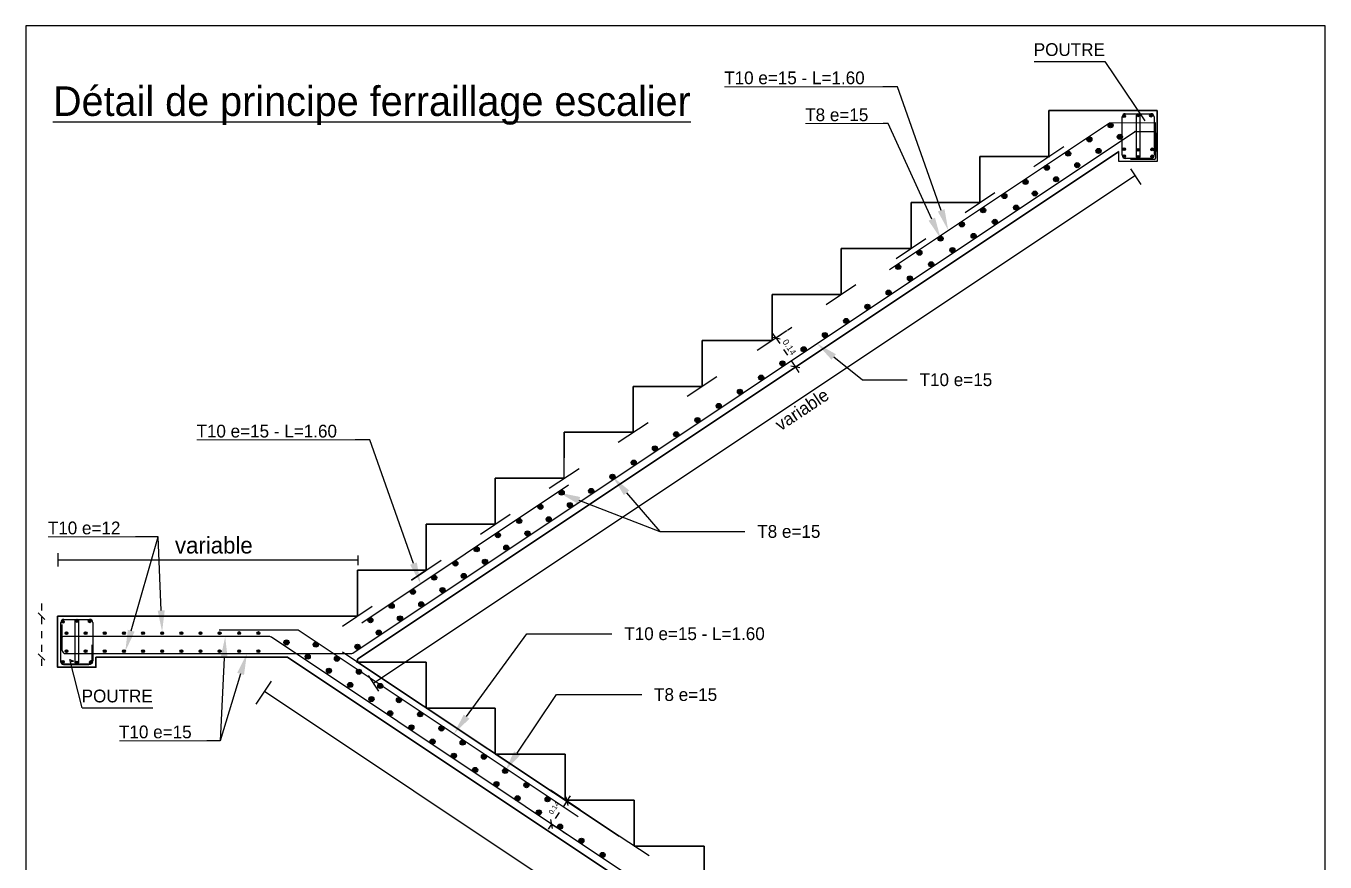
# Model space of a CAD drawing. Header units: metres. Extents: x 3058.8 to 3152.5, y 1532.5 to 1596.5.
# Drawn here: x 3133.71 to 3152.48, y 1548.73 to 1560.81 of the extents above; entities that cross this region are included whole.
import ezdxf

# ---------------------------------------------------------------- set-up
doc = ezdxf.new("R2010")
doc.units = ezdxf.units.M
doc.linetypes.add('AXES', pattern=[2, 1.25, -0.25, 0.25, -0.25])
doc.linetypes.add('CONTINU', pattern=[0])
for name, color, linetype in [('AXES', 132, 'Continuous'), ('BA-POUTRE', 4, 'Continuous'), ('fairaillage', 7, 'Continuous'), ('plan BA', 7, 'AXES'), ('plan BA111', 7, 'Continuous')]:
    doc.layers.add(name, color=color, linetype=linetype)
doc.layers.add('Semelles', color=3, linetype='Continuous', lineweight=30)
doc.styles.add('Arial', font='arial.ttf')

# ---------------------------------------------------------------- blocks, each defined once
blk = doc.blocks.new('_Oblique')
at = {"color": 0, "linetype": 'ByBlock', "lineweight": -2}
blk.add_line((-0.5, -0.5), (0.5, 0.5), dxfattribs=at)
blk = doc.blocks.new('escl')
at = {"layer": 'AXES', "linetype": 'Continuous'}
for points in [[(339019.9, 45404), (339001.1, 45253.1), (338969.9, 45401.9)], [(338807.4, 45252.9), (338741.9, 45115.7), (338759.3, 45266.7)]]:
    blk.add_hatch(color=2, dxfattribs=at).paths.add_polyline_path(points)
at = {"layer": 'fairaillage'}
h = blk.add_hatch(color=1, dxfattribs=at)
edge = h.paths.add_edge_path()
edge.add_arc((345881.8, 48892.8), 10.1, 0, 360)
h = blk.add_hatch(color=2, dxfattribs=at)
edge = h.paths.add_edge_path()
edge.add_arc((345687.5, 48822.7), 18, 180, 540, ccw=False)
h = blk.add_hatch(color=2, dxfattribs=at)
edge = h.paths.add_edge_path()
edge.add_arc((345687.5, 48822.7), 18, 180, 540, ccw=False)
h = blk.add_hatch(color=1, dxfattribs=at)
edge = h.paths.add_edge_path()
edge.add_arc((345782.7, 48887.2), 10.1, 0, 360)
h = blk.add_hatch(color=1, dxfattribs=at)
edge = h.paths.add_edge_path()
edge.add_arc((345972.4, 48890.5), 10.1, 0, 360)
h = blk.add_hatch(color=2, dxfattribs=at)
edge = h.paths.add_edge_path()
edge.add_arc((345537.7, 48722.9), 18, 180, 540, ccw=False)
h = blk.add_hatch(color=2, dxfattribs=at)
edge = h.paths.add_edge_path()
edge.add_arc((345537.7, 48722.9), 18, 180, 540, ccw=False)
h = blk.add_hatch(color=2, dxfattribs=at)
edge = h.paths.add_edge_path()
edge.add_arc((345752.3, 48741.1), 18, 180, 540, ccw=False)
h = blk.add_hatch(color=2, dxfattribs=at)
edge = h.paths.add_edge_path()
edge.add_arc((345388, 48623), 18, 180, 540, ccw=False)
h = blk.add_hatch(color=2, dxfattribs=at)
edge = h.paths.add_edge_path()
edge.add_arc((345388, 48623), 18, 180, 540, ccw=False)
h = blk.add_hatch(color=2, dxfattribs=at)
edge = h.paths.add_edge_path()
edge.add_arc((345602.5, 48641.3), 18, 180, 540, ccw=False)
h = blk.add_hatch(color=1, dxfattribs=at)
edge = h.paths.add_edge_path()
edge.add_arc((345782.7, 48654.1), 10.1, 0, 360)
h = blk.add_hatch(color=1, dxfattribs=at)
edge = h.paths.add_edge_path()
edge.add_arc((345881.8, 48649.6), 10.1, 0, 360)
h = blk.add_hatch(color=1, dxfattribs=at)
edge = h.paths.add_edge_path()
edge.add_arc((345981.1, 48652.3), 10.1, 0, 360)
h = blk.add_hatch(color=2, dxfattribs=at)
edge = h.paths.add_edge_path()
edge.add_arc((345238.2, 48523.2), 18, 180, 540, ccw=False)
h = blk.add_hatch(color=2, dxfattribs=at)
edge = h.paths.add_edge_path()
edge.add_arc((345452.7, 48541.4), 18, 180, 540, ccw=False)
h = blk.add_hatch(color=1, dxfattribs=at)
edge = h.paths.add_edge_path()
edge.add_arc((345782.7, 48604.7), 10.1, 0, 360)
h = blk.add_hatch(color=1, dxfattribs=at)
edge = h.paths.add_edge_path()
edge.add_arc((345881.8, 48600.2), 10.1, 0, 360)
h = blk.add_hatch(color=1, dxfattribs=at)
edge = h.paths.add_edge_path()
edge.add_arc((345981.1, 48602.9), 10.1, 0, 360)
h = blk.add_hatch(color=2, dxfattribs=at)
edge = h.paths.add_edge_path()
edge.add_arc((345303, 48441.6), 18, 180, 540, ccw=False)
h = blk.add_hatch(color=2, dxfattribs=at)
edge = h.paths.add_edge_path()
edge.add_arc((345088.4, 48423.3), 18, 180, 540, ccw=False)
h = blk.add_hatch(color=2, dxfattribs=at)
edge = h.paths.add_edge_path()
edge.add_arc((345153.2, 48341.7), 18, 180, 540, ccw=False)
h = blk.add_hatch(color=2, dxfattribs=at)
edge = h.paths.add_edge_path()
edge.add_arc((344938.6, 48323.5), 18, 180, 540, ccw=False)
h = blk.add_hatch(color=2, dxfattribs=at)
edge = h.paths.add_edge_path()
edge.add_arc((344938.6, 48323.5), 18, 180, 540, ccw=False)
for color, points in [(2, [(344449.7, 48170.8), (344489.3, 48024), (344404.3, 48150)]), (3, [(344516.6, 48231.2), (344543.1, 48081.4), (344469.5, 48214.5)]), (5, [(343720, 47170.1), (343617.9, 47282.8), (343751, 47209.3)]), (2, [(342256.2, 46215.8), (342177.4, 46345.9), (342294.1, 46248.4)]), (2, [(341930.6, 46155.7), (341799.7, 46233.1), (341948.6, 46202.4)]), (3, [(340796.6, 45741.3), (340823, 45591.6), (340749.4, 45724.7)]), (5, [(339413.4, 45068.8), (339445.8, 45217.4), (339463.3, 45066.3)]), (5, [(339530.9, 44962.6), (339598.9, 45098.6), (339578.6, 44947.9)]), (3, [(341167.4, 44639.9), (341058.9, 44533.4), (341127, 44669.4)]), (2, [(341523.9, 44381.9), (341419.3, 44271.5), (341482.4, 44409.8)])]:
    blk.add_hatch(color=color, dxfattribs=at).paths.add_polyline_path(points)
h = blk.add_hatch(color=2, dxfattribs=at)
edge = h.paths.add_edge_path()
edge.add_arc((344788.9, 48223.7), 18, 180, 540, ccw=False)
h = blk.add_hatch(color=2, dxfattribs=at)
edge = h.paths.add_edge_path()
edge.add_arc((344788.9, 48223.7), 18, 180, 540, ccw=False)
h = blk.add_hatch(color=2, dxfattribs=at)
edge = h.paths.add_edge_path()
edge.add_arc((345021.4, 48241.9), 18, 180, 540, ccw=False)
h = blk.add_hatch(color=2, dxfattribs=at)
edge = h.paths.add_edge_path()
edge.add_arc((344639.1, 48123.8), 18, 180, 540, ccw=False)
h = blk.add_hatch(color=2, dxfattribs=at)
edge = h.paths.add_edge_path()
edge.add_arc((344639.1, 48123.8), 18, 180, 540, ccw=False)
h = blk.add_hatch(color=2, dxfattribs=at)
edge = h.paths.add_edge_path()
edge.add_arc((344871.7, 48142), 18, 180, 540, ccw=False)
h = blk.add_hatch(color=2, dxfattribs=at)
edge = h.paths.add_edge_path()
edge.add_arc((344489.3, 48024), 18, 180, 540, ccw=False)
h = blk.add_hatch(color=2, dxfattribs=at)
edge = h.paths.add_edge_path()
edge.add_arc((344489.3, 48024), 18, 180, 540, ccw=False)
h = blk.add_hatch(color=2, dxfattribs=at)
edge = h.paths.add_edge_path()
edge.add_arc((344721.9, 48042.2), 18, 180, 540, ccw=False)
h = blk.add_hatch(color=2, dxfattribs=at)
edge = h.paths.add_edge_path()
edge.add_arc((344339.6, 47924.1), 18, 180, 540, ccw=False)
h = blk.add_hatch(color=2, dxfattribs=at)
edge = h.paths.add_edge_path()
edge.add_arc((344572.1, 47942.3), 18, 180, 540, ccw=False)
h = blk.add_hatch(color=2, dxfattribs=at)
edge = h.paths.add_edge_path()
edge.add_arc((344189.8, 47824.3), 18, 180, 540, ccw=False)
h = blk.add_hatch(color=2, dxfattribs=at)
edge = h.paths.add_edge_path()
edge.add_arc((344422.4, 47842.5), 18, 180, 540, ccw=False)
h = blk.add_hatch(color=2, dxfattribs=at)
edge = h.paths.add_edge_path()
edge.add_arc((344272.6, 47742.6), 18, 180, 540, ccw=False)
h = blk.add_hatch(color=2, dxfattribs=at)
edge = h.paths.add_edge_path()
edge.add_arc((344122.8, 47642.8), 18, 180, 540, ccw=False)
h = blk.add_hatch(color=2, dxfattribs=at)
edge = h.paths.add_edge_path()
edge.add_arc((343973.1, 47543), 18, 180, 540, ccw=False)
h = blk.add_hatch(color=2, dxfattribs=at)
edge = h.paths.add_edge_path()
edge.add_arc((343823.3, 47443.1), 18, 180, 540, ccw=False)
h = blk.add_hatch(color=2, dxfattribs=at)
edge = h.paths.add_edge_path()
edge.add_arc((343673.5, 47343.3), 18, 180, 540, ccw=False)
h = blk.add_hatch(color=2, dxfattribs=at)
edge = h.paths.add_edge_path()
edge.add_arc((343523.8, 47243.4), 18, 180, 540, ccw=False)
h = blk.add_hatch(color=2, dxfattribs=at)
edge = h.paths.add_edge_path()
edge.add_arc((343374, 47143.6), 18, 180, 540, ccw=False)
h = blk.add_hatch(color=2, dxfattribs=at)
edge = h.paths.add_edge_path()
edge.add_arc((343221.9, 47046.8), 18, 180, 540, ccw=False)
h = blk.add_hatch(color=2, dxfattribs=at)
edge = h.paths.add_edge_path()
edge.add_arc((343074.4, 46943.9), 18, 180, 540, ccw=False)
h = blk.add_hatch(color=2, dxfattribs=at)
edge = h.paths.add_edge_path()
edge.add_arc((342924.7, 46844), 18, 180, 540, ccw=False)
h = blk.add_hatch(color=2, dxfattribs=at)
edge = h.paths.add_edge_path()
edge.add_arc((342774.9, 46744.2), 18, 180, 540, ccw=False)
h = blk.add_hatch(color=2, dxfattribs=at)
edge = h.paths.add_edge_path()
edge.add_arc((342625.1, 46644.3), 18, 180, 540, ccw=False)
h = blk.add_hatch(color=2, dxfattribs=at)
edge = h.paths.add_edge_path()
edge.add_arc((342475.4, 46544.5), 18, 180, 540, ccw=False)
h = blk.add_hatch(color=2, dxfattribs=at)
edge = h.paths.add_edge_path()
edge.add_arc((342325.6, 46444.6), 18, 180, 540, ccw=False)
h = blk.add_hatch(color=2, dxfattribs=at)
edge = h.paths.add_edge_path()
edge.add_arc((342175.8, 46344.8), 18, 180, 540, ccw=False)
h = blk.add_hatch(color=2, dxfattribs=at)
edge = h.paths.add_edge_path()
edge.add_arc((342175.8, 46344.8), 18, 180, 540, ccw=False)
h = blk.add_hatch(color=2, dxfattribs=at)
edge = h.paths.add_edge_path()
edge.add_arc((341817.7, 46233.1), 18, 180, 540, ccw=False)
h = blk.add_hatch(color=2, dxfattribs=at)
edge = h.paths.add_edge_path()
edge.add_arc((341817.7, 46233.1), 18, 180, 540, ccw=False)
h = blk.add_hatch(color=2, dxfattribs=at)
edge = h.paths.add_edge_path()
edge.add_arc((342026.1, 46245), 18, 180, 540, ccw=False)
h = blk.add_hatch(color=2, dxfattribs=at)
edge = h.paths.add_edge_path()
edge.add_arc((342026.1, 46245), 18, 180, 540, ccw=False)
h = blk.add_hatch(color=2, dxfattribs=at)
edge = h.paths.add_edge_path()
edge.add_arc((341876.3, 46145.1), 18, 180, 540, ccw=False)
h = blk.add_hatch(color=2, dxfattribs=at)
edge = h.paths.add_edge_path()
edge.add_arc((341876.3, 46145.1), 18, 180, 540, ccw=False)
h = blk.add_hatch(color=2, dxfattribs=at)
edge = h.paths.add_edge_path()
edge.add_arc((341667.9, 46133.2), 18, 180, 540, ccw=False)
h = blk.add_hatch(color=2, dxfattribs=at)
edge = h.paths.add_edge_path()
edge.add_arc((341667.9, 46133.2), 18, 180, 540, ccw=False)
h = blk.add_hatch(color=2, dxfattribs=at)
edge = h.paths.add_edge_path()
edge.add_arc((341726.5, 46045.3), 18, 180, 540, ccw=False)
h = blk.add_hatch(color=2, dxfattribs=at)
edge = h.paths.add_edge_path()
edge.add_arc((341726.5, 46045.3), 18, 180, 540, ccw=False)
h = blk.add_hatch(color=2, dxfattribs=at)
edge = h.paths.add_edge_path()
edge.add_arc((341518.1, 46033.4), 18, 180, 540, ccw=False)
h = blk.add_hatch(color=2, dxfattribs=at)
edge = h.paths.add_edge_path()
edge.add_arc((341368.4, 45933.5), 18, 180, 540, ccw=False)
h = blk.add_hatch(color=2, dxfattribs=at)
edge = h.paths.add_edge_path()
edge.add_arc((341576.8, 45945.4), 18, 180, 540, ccw=False)
h = blk.add_hatch(color=2, dxfattribs=at)
edge = h.paths.add_edge_path()
edge.add_arc((341218.6, 45833.7), 18, 180, 540, ccw=False)
h = blk.add_hatch(color=2, dxfattribs=at)
edge = h.paths.add_edge_path()
edge.add_arc((341218.6, 45833.7), 18, 180, 540, ccw=False)
h = blk.add_hatch(color=2, dxfattribs=at)
edge = h.paths.add_edge_path()
edge.add_arc((341427, 45845.6), 18, 180, 540, ccw=False)
h = blk.add_hatch(color=2, dxfattribs=at)
edge = h.paths.add_edge_path()
edge.add_arc((341068.8, 45733.8), 18, 180, 540, ccw=False)
h = blk.add_hatch(color=2, dxfattribs=at)
edge = h.paths.add_edge_path()
edge.add_arc((341068.8, 45733.8), 18, 180, 540, ccw=False)
h = blk.add_hatch(color=2, dxfattribs=at)
edge = h.paths.add_edge_path()
edge.add_arc((341277.2, 45745.7), 18, 180, 540, ccw=False)
h = blk.add_hatch(color=2, dxfattribs=at)
edge = h.paths.add_edge_path()
edge.add_arc((341277.2, 45745.7), 18, 180, 540, ccw=False)
h = blk.add_hatch(color=2, dxfattribs=at)
edge = h.paths.add_edge_path()
edge.add_arc((340919, 45634), 18, 180, 540, ccw=False)
h = blk.add_hatch(color=2, dxfattribs=at)
edge = h.paths.add_edge_path()
edge.add_arc((340919, 45634), 18, 180, 540, ccw=False)
h = blk.add_hatch(color=2, dxfattribs=at)
edge = h.paths.add_edge_path()
edge.add_arc((341127.4, 45645.9), 18, 180, 540, ccw=False)
h = blk.add_hatch(color=2, dxfattribs=at)
edge = h.paths.add_edge_path()
edge.add_arc((341127.4, 45645.9), 18, 180, 540, ccw=False)
h = blk.add_hatch(color=2, dxfattribs=at)
edge = h.paths.add_edge_path()
edge.add_arc((340769.3, 45534.1), 18, 180, 540, ccw=False)
h = blk.add_hatch(color=2, dxfattribs=at)
edge = h.paths.add_edge_path()
edge.add_arc((340769.3, 45534.1), 18, 180, 540, ccw=False)
h = blk.add_hatch(color=2, dxfattribs=at)
edge = h.paths.add_edge_path()
edge.add_arc((340977.7, 45546), 18, 180, 540, ccw=False)
h = blk.add_hatch(color=2, dxfattribs=at)
edge = h.paths.add_edge_path()
edge.add_arc((340977.7, 45546), 18, 180, 540, ccw=False)
h = blk.add_hatch(color=2, dxfattribs=at)
edge = h.paths.add_edge_path()
edge.add_arc((340619.5, 45434.3), 18, 180, 540, ccw=False)
h = blk.add_hatch(color=2, dxfattribs=at)
edge = h.paths.add_edge_path()
edge.add_arc((340827.9, 45446.2), 18, 180, 540, ccw=False)
h = blk.add_hatch(color=2, dxfattribs=at)
edge = h.paths.add_edge_path()
edge.add_arc((340827.9, 45446.2), 18, 180, 540, ccw=False)
at = {"layer": 'fairaillage', "true_color": 0x636466}
h = blk.add_hatch(color=251, dxfattribs=at)
edge = h.paths.add_edge_path()
edge.add_arc((338301.1, 45323.2), 10.1, 0, 360)
h = blk.add_hatch(color=251, dxfattribs=at)
edge = h.paths.add_edge_path()
edge.add_arc((338400.1, 45328.8), 10.1, 0, 360)
h = blk.add_hatch(color=251, dxfattribs=at)
edge = h.paths.add_edge_path()
edge.add_arc((338490.8, 45326.6), 10.1, 0, 360)
at = {"layer": 'fairaillage'}
h = blk.add_hatch(color=2, dxfattribs=at)
edge = h.paths.add_edge_path()
edge.add_arc((340469.7, 45334.4), 18, 180, 540, ccw=False)
h = blk.add_hatch(color=2, dxfattribs=at)
edge = h.paths.add_edge_path()
edge.add_arc((340678.1, 45346.3), 18, 180, 540, ccw=False)
h = blk.add_hatch(color=2, dxfattribs=at)
edge = h.paths.add_edge_path()
edge.add_arc((338326.8, 45243), 10.1, 0, 360)
h = blk.add_hatch(color=2, dxfattribs=at)
edge = h.paths.add_edge_path()
edge.add_arc((338461.8, 45243), 10.1, 0, 360)
h = blk.add_hatch(color=2, dxfattribs=at)
edge = h.paths.add_edge_path()
edge.add_arc((338596.8, 45243), 10.1, 0, 360)
h = blk.add_hatch(color=2, dxfattribs=at)
edge = h.paths.add_edge_path()
edge.add_arc((338731.8, 45243), 10.1, 0, 360)
h = blk.add_hatch(color=2, dxfattribs=at)
edge = h.paths.add_edge_path()
edge.add_arc((338866.8, 45243), 10.1, 0, 360)
h = blk.add_hatch(color=2, dxfattribs=at)
edge = h.paths.add_edge_path()
edge.add_arc((339001.8, 45243), 10.1, 0, 360)
h = blk.add_hatch(color=2, dxfattribs=at)
edge = h.paths.add_edge_path()
edge.add_arc((339136.8, 45243), 10.1, 0, 360)
h = blk.add_hatch(color=2, dxfattribs=at)
edge = h.paths.add_edge_path()
edge.add_arc((339271.8, 45243), 10.1, 0, 360)
h = blk.add_hatch(color=2, dxfattribs=at)
edge = h.paths.add_edge_path()
edge.add_arc((339406.8, 45243), 10.1, 0, 360)
h = blk.add_hatch(color=2, dxfattribs=at)
edge = h.paths.add_edge_path()
edge.add_arc((339544.7, 45243.4), 10.1, 0, 360)
h = blk.add_hatch(color=2, dxfattribs=at)
edge = h.paths.add_edge_path()
edge.add_arc((339679.7, 45243.4), 10.1, 0, 360)
h = blk.add_hatch(color=2, dxfattribs=at)
edge = h.paths.add_edge_path()
edge.add_arc((340528.4, 45246.5), 18, 180, 540, ccw=False)
h = blk.add_hatch(color=2, dxfattribs=at)
edge = h.paths.add_edge_path()
edge.add_arc((339877.8, 45177.2), 18, 0, 360)
h = blk.add_hatch(color=2, dxfattribs=at)
edge = h.paths.add_edge_path()
edge.add_arc((340083.9, 45161.8), 18, 0, 360)
h = blk.add_hatch(color=2, dxfattribs=at)
edge = h.paths.add_edge_path()
edge.add_arc((340378.6, 45146.6), 18, 180, 540, ccw=False)
h = blk.add_hatch(color=2, dxfattribs=at)
edge = h.paths.add_edge_path()
edge.add_arc((338326.8, 45115.7), 10.1, 0, 360)
h = blk.add_hatch(color=2, dxfattribs=at)
edge = h.paths.add_edge_path()
edge.add_arc((338461.8, 45115.7), 10.1, 0, 360)
h = blk.add_hatch(color=2, dxfattribs=at)
edge = h.paths.add_edge_path()
edge.add_arc((338596.8, 45115.7), 10.1, 0, 360)
h = blk.add_hatch(color=2, dxfattribs=at)
edge = h.paths.add_edge_path()
edge.add_arc((338731.8, 45115.7), 10.1, 0, 360)
h = blk.add_hatch(color=2, dxfattribs=at)
edge = h.paths.add_edge_path()
edge.add_arc((338866.8, 45115.7), 10.1, 0, 360)
h = blk.add_hatch(color=2, dxfattribs=at)
edge = h.paths.add_edge_path()
edge.add_arc((339001.8, 45115.7), 10.1, 0, 360)
h = blk.add_hatch(color=2, dxfattribs=at)
edge = h.paths.add_edge_path()
edge.add_arc((339136.8, 45115.7), 10.1, 0, 360)
h = blk.add_hatch(color=2, dxfattribs=at)
edge = h.paths.add_edge_path()
edge.add_arc((339271.8, 45115.7), 10.1, 0, 360)
h = blk.add_hatch(color=2, dxfattribs=at)
edge = h.paths.add_edge_path()
edge.add_arc((339406.8, 45115.7), 10.1, 0, 360)
h = blk.add_hatch(color=2, dxfattribs=at)
edge = h.paths.add_edge_path()
edge.add_arc((339544.7, 45116.1), 10.1, 0, 360)
h = blk.add_hatch(color=2, dxfattribs=at)
edge = h.paths.add_edge_path()
edge.add_arc((339679.7, 45116.1), 10.1, 0, 360)
h = blk.add_hatch(color=2, dxfattribs=at)
edge = h.paths.add_edge_path()
edge.add_arc((340027.6, 45077.3), 18, 0, 360)
h = blk.add_hatch(color=2, dxfattribs=at)
edge = h.paths.add_edge_path()
edge.add_arc((340233.7, 45062), 18, 0, 360)
at = {"layer": 'fairaillage', "true_color": 0x636466}
h = blk.add_hatch(color=251, dxfattribs=at)
edge = h.paths.add_edge_path()
edge.add_arc((338301.1, 45040.8), 10.1, 0, 360)
h = blk.add_hatch(color=251, dxfattribs=at)
edge = h.paths.add_edge_path()
edge.add_arc((338400.1, 45036.3), 10.1, 0, 360)
h = blk.add_hatch(color=251, dxfattribs=at)
edge = h.paths.add_edge_path()
edge.add_arc((338499.4, 45038.9), 10.1, 0, 360)
at = {"layer": 'fairaillage'}
h = blk.add_hatch(color=2, dxfattribs=at)
edge = h.paths.add_edge_path()
edge.add_arc((340177.3, 44977.5), 18, 0, 360)
h = blk.add_hatch(color=2, dxfattribs=at)
edge = h.paths.add_edge_path()
edge.add_arc((340388.9, 44970.4), 18, 0, 360)
h = blk.add_hatch(color=2, dxfattribs=at)
edge = h.paths.add_edge_path()
edge.add_arc((340327.1, 44877.6), 18, 0, 360)
h = blk.add_hatch(color=2, dxfattribs=at)
edge = h.paths.add_edge_path()
edge.add_arc((340538.7, 44870.5), 18, 0, 360)
h = blk.add_hatch(color=2, dxfattribs=at)
edge = h.paths.add_edge_path()
edge.add_arc((340476.9, 44777.8), 18, 0, 360)
h = blk.add_hatch(color=2, dxfattribs=at)
edge = h.paths.add_edge_path()
edge.add_arc((340670.5, 44770.7), 18, 0, 360)
h = blk.add_hatch(color=2, dxfattribs=at)
edge = h.paths.add_edge_path()
edge.add_arc((340608.6, 44677.9), 18, 0, 360)
h = blk.add_hatch(color=2, dxfattribs=at)
edge = h.paths.add_edge_path()
edge.add_arc((340820.2, 44670.8), 18, 0, 360)
h = blk.add_hatch(color=2, dxfattribs=at)
edge = h.paths.add_edge_path()
edge.add_arc((340758.4, 44578.1), 18, 0, 360)
h = blk.add_hatch(color=2, dxfattribs=at)
edge = h.paths.add_edge_path()
edge.add_arc((340970, 44571), 18, 0, 360)
h = blk.add_hatch(color=2, dxfattribs=at)
edge = h.paths.add_edge_path()
edge.add_arc((340908.2, 44478.2), 18, 0, 360)
h = blk.add_hatch(color=2, dxfattribs=at)
edge = h.paths.add_edge_path()
edge.add_arc((341119.8, 44471.2), 18, 0, 360)
h = blk.add_hatch(color=2, dxfattribs=at)
edge = h.paths.add_edge_path()
edge.add_arc((341057.9, 44378.4), 18, 0, 360)
h = blk.add_hatch(color=2, dxfattribs=at)
edge = h.paths.add_edge_path()
edge.add_arc((341269.6, 44371.3), 18, 0, 360)
h = blk.add_hatch(color=2, dxfattribs=at)
edge = h.paths.add_edge_path()
edge.add_arc((341207.7, 44278.5), 18, 0, 360)
h = blk.add_hatch(color=2, dxfattribs=at)
edge = h.paths.add_edge_path()
edge.add_arc((341419.3, 44271.5), 18, 0, 360)
h = blk.add_hatch(color=2, dxfattribs=at)
edge = h.paths.add_edge_path()
edge.add_arc((341357.5, 44178.7), 18, 0, 360)
h = blk.add_hatch(color=2, dxfattribs=at)
edge = h.paths.add_edge_path()
edge.add_arc((341569.1, 44171.6), 18, 0, 360)
h = blk.add_hatch(color=2, dxfattribs=at)
edge = h.paths.add_edge_path()
edge.add_arc((341507.2, 44078.8), 18, 0, 360)
h = blk.add_hatch(color=2, dxfattribs=at)
edge = h.paths.add_edge_path()
edge.add_arc((341718.9, 44071.8), 18, 0, 360)
h = blk.add_hatch(color=2, dxfattribs=at)
edge = h.paths.add_edge_path()
edge.add_arc((341657, 43979), 18, 0, 360)
h = blk.add_hatch(color=2, dxfattribs=at)
edge = h.paths.add_edge_path()
edge.add_arc((341806.8, 43879.2), 18, 0, 360)
h = blk.add_hatch(color=2, dxfattribs=at)
edge = h.paths.add_edge_path()
edge.add_arc((341956.6, 43779.3), 18, 0, 360)
h = blk.add_hatch(color=2, dxfattribs=at)
edge = h.paths.add_edge_path()
edge.add_arc((342106.3, 43679.5), 18, 0, 360)
blk.add_line((340377.6, 45038.3), (342224.1, 43812.3))
at = {"layer": 'AXES', "color": 2, "linetype": 'Continuous', "lineweight": 0}
blk.add_lwpolyline([(338198.2, 45921.6), (338813.4, 45921.6)], dxfattribs=at)
at = {"layer": 'AXES', "color": 2, "linetype": 'Continuous'}
for points in [[(338783.3, 45259.8), (338973.4, 45921.6)], [(338973.4, 45921.6), (338813.4, 45921.6)], [(338994.9, 45402.9), (338973.4, 45921.6)]]:
    blk.add_lwpolyline(points, dxfattribs=at)
at = {"layer": 'BA-POUTRE', "color": 1}
blk.add_lwpolyline([(347199.1, 49522.2), (338041.6, 49522.2), (338041.6, 40114.2), (347199.1, 40114.2)], close=True, dxfattribs=at)
at = {"layer": 'fairaillage', "color": 0, "linetype": 'Continuous', "lineweight": 30}
for p, q in [((345252.4, 48602.3), (345252.4, 48926.3)), ((345252.4, 48926.3), (345745.9, 48926.3)), ((340377.6, 45059.5), (345745.9, 48638.3)), ((344766.4, 48278.3), (344766.4, 48602.3)), ((344766.4, 48602.3), (345259.9, 48602.3)), ((344766.4, 48278.3), (344766.4, 48602.3)), ((344766.4, 48602.3), (345252.4, 48602.3)), ((344280.4, 47954.3), (344280.4, 48278.3)), ((344280.4, 48278.3), (344766.4, 48278.3)), ((343787, 47630.3), (343787, 47954.3)), ((343787, 47954.3), (344280.4, 47954.3)), ((343301, 47306.3), (343301, 47630.3)), ((343301, 47630.3), (343787, 47630.3)), ((342807.6, 46982.3), (342807.6, 47306.3)), ((342807.6, 47306.3), (343301, 47306.3)), ((342321.6, 46658.3), (342321.6, 46982.3)), ((342321.6, 46982.3), (342807.6, 46982.3)), ((341835.6, 46478.3), (341835.6, 46658.3)), ((341835.6, 46658.3), (342321.6, 46658.3)), ((341349.6, 46010.3), (341349.6, 46334.3)), ((341349.6, 46334.3), (341835.6, 46334.3)), ((340863.6, 45686.3), (340863.6, 46010.3)), ((340863.6, 46010.3), (341349.6, 46010.3)), ((340377.6, 45362.3), (340377.6, 45686.3)), ((340377.6, 45686.3), (340863.6, 45686.3)), ((338264.2, 45362.3), (340377.6, 45362.3)), ((339884.2, 45074.3), (338534.2, 45074.3)), ((344798.2, 41798.3), (339884.2, 45074.3)), ((340377.6, 45038.3), (340377.6, 45059.5)), ((340863.6, 45038.3), (340377.6, 45038.3)), ((340863.6, 44714.3), (340863.6, 45038.3)), ((340863.6, 44714.3), (340863.6, 45038.3)), ((341349.6, 44714.3), (340863.6, 44714.3)), ((341349.6, 44390.3), (341349.6, 44714.3)), ((341843.1, 44390.3), (341349.6, 44390.3)), ((341843.1, 44066.3), (341843.1, 44390.3)), ((342329.1, 44066.3), (341843.1, 44066.3)), ((342329.1, 43742.3), (342329.1, 44066.3)), ((342822.5, 43742.3), (342329.1, 43742.3)), ((342822.5, 43418.3), (342822.5, 43742.3))]:
    blk.add_line(p, q, dxfattribs=at)
at = {"layer": 'fairaillage', "color": 3}
for p, q in [((344128.9, 47805.3), (345679.7, 48839.1)), ((345679.7, 48839.1), (346002.5, 48842.6)), ((346002.5, 48842.6), (346002.5, 48666.8)), ((340408.8, 45315.4), (341866.8, 46287.4)), ((339403.8, 45266.5), (339959.2, 45266.5)), ((339959.2, 45266.5), (341934.2, 43949.8))]:
    blk.add_line(p, q, dxfattribs=at)
at = {"layer": 'fairaillage', "color": 5}
for p, q in [((340344.6, 45102.4), (345856.5, 48776.9)), ((345861.4, 48778.4), (345995, 48778.4)), ((346004, 48769.4), (346004, 48589.9)), ((346015.9, 48670.5), (346015.9, 48566.3)), ((345995, 48580.9), (345828.5, 48580.9)), ((338296.5, 45121.1), (338296.5, 45303.6)), ((338284.5, 45195.7), (338284.5, 45044)), ((339760, 45218.2), (338307, 45218.2)), ((338507.5, 45044), (338507.5, 45160.3)), ((345001.7, 41727.6), (339771.3, 45214.5)), ((338319, 45098.6), (340332.1, 45098.6)), ((338307, 45021.5), (338485, 45021.5))]:
    blk.add_line(p, q, dxfattribs=at)
at = {"layer": 'fairaillage', "color": 0}
for p, q in [((345147.4, 48532.3), (345357.4, 48672.3)), ((340490.9, 44889.6), (345859.1, 48468.5)), ((344661.4, 48208.3), (344871.4, 48348.3)), ((344175.4, 47884.3), (344385.4, 48024.3)), ((343682, 47560.3), (343892, 47700.3)), ((343196, 47236.3), (343406, 47376.3)), ((342702.6, 46912.3), (342912.6, 47052.3)), ((342216.6, 46588.3), (342426.6, 46728.3)), ((341835.6, 46334.3), (341835.6, 46478.3)), ((341730.6, 46264.3), (341940.6, 46404.3)), ((341244.6, 45940.3), (341454.6, 46080.3)), ((340758.6, 45616.3), (340968.6, 45756.3)), ((340863.6, 45686.3), (340968.6, 45756.3)), ((340863.6, 45686.3), (340758.6, 45616.3)), ((340272.6, 45292.3), (340482.6, 45432.3)), ((340377.6, 45362.3), (339884.2, 45362.3)), ((340482.6, 44968.3), (340272.6, 45108.3)), ((340863.6, 45038.3), (340370.2, 45038.3)), ((344636.6, 41556), (339722.6, 44832)), ((340968.6, 44644.3), (340758.6, 44784.3)), ((341454.6, 44320.3), (341244.6, 44460.3)), ((341948.1, 43996.3), (341738.1, 44136.3)), ((342434.1, 43672.3), (342224.1, 43812.3))]:
    blk.add_line(p, q, dxfattribs=at)
at = {"layer": 'fairaillage', "color": 3, "lineweight": 0}
for points in [[(342966.4, 49094), (344082, 49094)], [(339246.3, 46604.2), (340361.9, 46604.2)]]:
    blk.add_lwpolyline(points, dxfattribs=at)
at = {"layer": 'fairaillage', "color": 3}
for points in [[(344184.9, 49094), (344082, 49094)], [(344493.1, 48222.8), (344184.9, 49094)], [(340464.8, 46604.2), (340361.9, 46604.2)], [(340773, 45733), (340464.8, 46604.2)], [(341147.2, 44654.6), (341572.1, 45238.5)], [(341572.1, 45238.5), (342172.1, 45238.5)]]:
    blk.add_lwpolyline(points, dxfattribs=at)
at = {"layer": 'fairaillage', "color": 2, "lineweight": 0}
blk.add_lwpolyline([(343537.5, 48833.8), (344084.4, 48833.8)], dxfattribs=at)
at = {"layer": 'fairaillage', "color": 2}
for points in [[(344119.3, 48833.8), (344084.4, 48833.8)], [(344427, 48160.4), (344119.3, 48833.8)], [(341939.6, 46179), (342509.6, 45959.1)], [(342275.2, 46232.1), (342509.6, 45959.1)], [(342509.6, 45959.1), (343109.6, 45959.1)], [(341503.2, 44395.8), (341782, 44809.4)], [(341782, 44809.4), (342382, 44809.4)]]:
    blk.add_lwpolyline(points, dxfattribs=at)
at = {"layer": 'fairaillage', "color": 5}
for points in [[(343735.5, 47189.7), (343938.9, 47028.7)], [(343938.9, 47028.7), (344253.9, 47028.7)], [(339438.4, 45067.6), (339409.4, 44483.8)], [(339554.7, 44955.2), (339409.4, 44483.8)], [(339409.4, 44483.8), (339317.1, 44483.8)]]:
    blk.add_lwpolyline(points, dxfattribs=at)
at = {"layer": 'fairaillage', "color": 0, "linetype": 'Continuous', "lineweight": 30}
blk.add_lwpolyline([(338534.2, 45362.3), (338264.2, 45362.3), (338264.2, 45002.3), (338534.2, 45002.3), (338534.2, 45074.3)], dxfattribs=at)
at = {"layer": 'fairaillage', "color": 5, "lineweight": 0}
blk.add_lwpolyline([(338700.3, 44483.8), (339317.1, 44483.8)], dxfattribs=at)
at = {"layer": 'fairaillage', "color": 1}
for centre in [(345881.8, 48892.8), (345881.8, 48892.8), (345782.7, 48887.2), (345782.7, 48887.2), (345972.4, 48890.5), (345972.4, 48890.5), (345782.7, 48654.1), (345782.7, 48654.1), (345881.8, 48649.6), (345881.8, 48649.6), (345981.1, 48652.3), (345981.1, 48652.3), (345782.7, 48604.7), (345782.7, 48604.7), (345881.8, 48600.2), (345881.8, 48600.2), (345981.1, 48602.9), (345981.1, 48602.9)]:
    blk.add_circle(centre, 10.1, dxfattribs=at)
at = {"layer": 'fairaillage', "color": 0}
for centre, radius in [((345687.5, 48822.7), 18), ((345687.5, 48822.7), 18), ((345687.5, 48822.7), 18), ((345687.5, 48822.7), 18), ((345687.5, 48822.7), 18), ((345537.7, 48722.9), 18), ((345537.7, 48722.9), 18), ((345537.7, 48722.9), 18), ((345537.7, 48722.9), 18), ((345537.7, 48722.9), 18), ((345752.3, 48741.1), 18), ((345752.3, 48741.1), 18), ((345388, 48623), 18), ((345388, 48623), 18), ((345388, 48623), 18), ((345388, 48623), 18), ((345388, 48623), 18), ((345602.5, 48641.3), 18), ((345602.5, 48641.3), 18), ((345602.5, 48641.3), 18), ((345238.2, 48523.2), 18), ((345238.2, 48523.2), 18), ((345238.2, 48523.2), 18), ((345452.7, 48541.4), 18), ((345452.7, 48541.4), 18), ((345303, 48441.6), 18), ((345303, 48441.6), 18), ((345088.4, 48423.3), 18), ((345088.4, 48423.3), 18), ((345088.4, 48423.3), 18), ((345088.4, 48423.3), 18), ((345153.2, 48341.7), 18), ((345153.2, 48341.7), 18), ((344938.6, 48323.5), 18), ((344938.6, 48323.5), 18), ((344938.6, 48323.5), 18), ((344938.6, 48323.5), 18), ((344938.6, 48323.5), 18), ((344788.9, 48223.7), 18), ((344788.9, 48223.7), 18), ((344788.9, 48223.7), 18), ((344788.9, 48223.7), 18), ((344788.9, 48223.7), 18), ((345021.4, 48241.9), 18), ((345021.4, 48241.9), 18), ((344639.1, 48123.8), 18), ((344639.1, 48123.8), 18), ((344639.1, 48123.8), 18), ((344639.1, 48123.8), 18), ((344639.1, 48123.8), 18), ((344871.7, 48142), 18), ((344871.7, 48142), 18), ((344489.3, 48024), 18), ((344489.3, 48024), 18), ((344489.3, 48024), 18), ((344489.3, 48024), 18), ((344489.3, 48024), 18), ((344489.3, 48024), 18), ((344721.9, 48042.2), 18), ((344721.9, 48042.2), 18), ((344339.6, 47924.1), 18), ((344339.6, 47924.1), 18), ((344339.6, 47924.1), 18), ((344572.1, 47942.3), 18), ((344572.1, 47942.3), 18), ((344189.8, 47824.3), 18), ((344189.8, 47824.3), 18), ((344189.8, 47824.3), 18), ((344422.4, 47842.5), 18), ((344422.4, 47842.5), 18), ((344272.6, 47742.6), 18), ((344272.6, 47742.6), 18), ((344122.8, 47642.8), 18), ((344122.8, 47642.8), 18), ((343973.1, 47543), 18), ((343973.1, 47543), 18), ((343823.3, 47443.1), 18), ((343823.3, 47443.1), 18), ((343673.5, 47343.3), 18), ((343673.5, 47343.3), 18), ((343523.8, 47243.4), 18), ((343523.8, 47243.4), 18), ((343374, 47143.6), 18), ((343224.2, 47043.7), 18), ((343074.4, 46943.9), 18), ((343074.4, 46943.9), 18), ((343074.4, 46943.9), 18), ((342924.7, 46844), 18), ((342924.7, 46844), 18), ((342924.7, 46844), 18), ((342774.9, 46744.2), 18), ((342774.9, 46744.2), 18), ((342774.9, 46744.2), 18), ((342625.1, 46644.3), 18), ((342625.1, 46644.3), 18), ((342625.1, 46644.3), 18), ((342475.4, 46544.5), 18), ((342475.4, 46544.5), 18), ((342475.4, 46544.5), 18), ((342325.6, 46444.6), 18), ((342325.6, 46444.6), 18), ((342325.6, 46444.6), 18), ((342175.8, 46344.8), 18), ((342175.8, 46344.8), 18), ((342175.8, 46344.8), 18), ((342175.8, 46344.8), 18), ((342175.8, 46344.8), 18), ((341817.7, 46233.1), 18), ((341817.7, 46233.1), 18), ((341817.7, 46233.1), 18), ((341817.7, 46233.1), 18), ((341817.7, 46233.1), 18), ((342026.1, 46245), 18), ((342026.1, 46245), 18), ((342026.1, 46245), 18), ((342026.1, 46245), 18), ((342026.1, 46245), 18), ((341876.3, 46145.1), 18), ((341876.3, 46145.1), 18), ((341876.3, 46145.1), 18), ((341876.3, 46145.1), 18), ((341876.3, 46145.1), 18), ((341667.9, 46133.2), 18), ((341667.9, 46133.2), 18), ((341667.9, 46133.2), 18), ((341667.9, 46133.2), 18), ((341667.9, 46133.2), 18), ((341726.5, 46045.3), 18), ((341726.5, 46045.3), 18), ((341726.5, 46045.3), 18), ((341726.5, 46045.3), 18), ((341726.5, 46045.3), 18), ((341518.1, 46033.4), 18), ((341518.1, 46033.4), 18), ((341518.1, 46033.4), 18), ((341368.4, 45933.5), 18), ((341368.4, 45933.5), 18), ((341368.4, 45933.5), 18), ((341368.4, 45933.5), 18), ((341576.8, 45945.4), 18), ((341576.8, 45945.4), 18), ((341576.8, 45945.4), 18), ((341218.6, 45833.7), 18), ((341218.6, 45833.7), 18), ((341218.6, 45833.7), 18), ((341218.6, 45833.7), 18), ((341218.6, 45833.7), 18), ((341427, 45845.6), 18), ((341427, 45845.6), 18), ((341427, 45845.6), 18), ((341427, 45845.6), 18), ((341068.8, 45733.8), 18), ((341068.8, 45733.8), 18), ((341068.8, 45733.8), 18), ((341068.8, 45733.8), 18), ((341068.8, 45733.8), 18), ((341277.2, 45745.7), 18), ((341277.2, 45745.7), 18), ((341277.2, 45745.7), 18), ((341277.2, 45745.7), 18), ((341277.2, 45745.7), 18), ((340919, 45634), 18), ((340919, 45634), 18), ((340919, 45634), 18), ((340919, 45634), 18), ((340919, 45634), 18), ((341127.4, 45645.9), 18), ((341127.4, 45645.9), 18), ((341127.4, 45645.9), 18), ((341127.4, 45645.9), 18), ((341127.4, 45645.9), 18), ((340769.3, 45534.1), 18), ((340769.3, 45534.1), 18), ((340769.3, 45534.1), 18), ((340769.3, 45534.1), 18), ((340769.3, 45534.1), 18), ((340769.3, 45534.1), 18), ((340977.7, 45546), 18), ((340977.7, 45546), 18), ((340977.7, 45546), 18), ((340977.7, 45546), 18), ((340977.7, 45546), 18), ((340619.5, 45434.3), 18), ((340619.5, 45434.3), 18), ((340619.5, 45434.3), 18), ((340827.9, 45446.2), 18), ((340827.9, 45446.2), 18), ((340827.9, 45446.2), 18), ((340827.9, 45446.2), 18), ((340827.9, 45446.2), 18), ((340827.9, 45446.2), 18), ((340469.7, 45334.4), 18), ((340469.7, 45334.4), 18), ((340469.7, 45334.4), 18), ((340678.1, 45346.3), 18), ((340678.1, 45346.3), 18), ((340678.1, 45346.3), 18), ((338326.8, 45243), 10.1), ((338326.8, 45243), 10.1), ((338461.8, 45243), 10.1), ((338461.8, 45243), 10.1), ((338596.8, 45243), 10.1), ((338596.8, 45243), 10.1), ((338731.8, 45243), 10.1), ((338731.8, 45243), 10.1), ((338866.8, 45243), 10.1), ((338866.8, 45243), 10.1), ((339001.8, 45243), 10.1), ((339001.8, 45243), 10.1), ((339136.8, 45243), 10.1), ((339136.8, 45243), 10.1), ((339271.8, 45243), 10.1), ((339271.8, 45243), 10.1), ((339406.8, 45243), 10.1), ((339406.8, 45243), 10.1), ((339544.7, 45243.4), 10.1), ((339544.7, 45243.4), 10.1), ((339679.7, 45243.4), 10.1), ((339679.7, 45243.4), 10.1), ((340528.4, 45246.5), 18), ((340528.4, 45246.5), 18), ((340528.4, 45246.5), 18), ((339877.8, 45177.2), 18), ((339877.8, 45177.2), 18), ((340083.9, 45161.8), 18), ((340083.9, 45161.8), 18), ((340083.9, 45161.8), 18), ((340378.6, 45146.6), 18), ((340378.6, 45146.6), 18), ((340378.6, 45146.6), 18), ((338326.8, 45115.7), 10.1), ((338326.8, 45115.7), 10.1), ((338461.8, 45115.7), 10.1), ((338461.8, 45115.7), 10.1), ((338596.8, 45115.7), 10.1), ((338596.8, 45115.7), 10.1), ((338731.8, 45115.7), 10.1), ((338731.8, 45115.7), 10.1), ((338866.8, 45115.7), 10.1), ((338866.8, 45115.7), 10.1), ((339001.8, 45115.7), 10.1), ((339001.8, 45115.7), 10.1), ((339136.8, 45115.7), 10.1), ((339136.8, 45115.7), 10.1), ((339271.8, 45115.7), 10.1), ((339271.8, 45115.7), 10.1), ((339406.8, 45115.7), 10.1), ((339406.8, 45115.7), 10.1), ((339544.7, 45116.1), 10.1), ((339544.7, 45116.1), 10.1), ((339679.7, 45116.1), 10.1), ((339679.7, 45116.1), 10.1), ((340027.6, 45077.3), 18), ((340027.6, 45077.3), 18), ((340027.6, 45077.3), 18), ((340233.7, 45062), 18), ((340233.7, 45062), 18), ((340177.3, 44977.5), 18), ((340177.3, 44977.5), 18), ((340388.9, 44970.4), 18), ((340388.9, 44970.4), 18), ((340327.1, 44877.6), 18), ((340327.1, 44877.6), 18), ((340538.7, 44870.5), 18), ((340538.7, 44870.5), 18), ((340476.9, 44777.8), 18), ((340476.9, 44777.8), 18), ((340670.5, 44770.7), 18), ((340670.5, 44770.7), 18), ((340608.6, 44677.9), 18), ((340608.6, 44677.9), 18), ((340820.2, 44670.8), 18), ((340820.2, 44670.8), 18), ((340758.4, 44578.1), 18), ((340758.4, 44578.1), 18), ((340970, 44571), 18), ((340970, 44571), 18), ((340908.2, 44478.2), 18), ((340908.2, 44478.2), 18), ((341119.8, 44471.2), 18), ((341119.8, 44471.2), 18), ((341057.9, 44378.4), 18), ((341057.9, 44378.4), 18), ((341269.6, 44371.3), 18), ((341269.6, 44371.3), 18), ((341207.7, 44278.5), 18), ((341207.7, 44278.5), 18), ((341419.3, 44271.5), 18), ((341419.3, 44271.5), 18), ((341357.5, 44178.7), 18), ((341357.5, 44178.7), 18), ((341569.1, 44171.6), 18), ((341569.1, 44171.6), 18), ((341507.2, 44078.8), 18), ((341507.2, 44078.8), 18), ((341718.9, 44071.8), 18), ((341718.9, 44071.8), 18), ((341657, 43979), 18), ((341657, 43979), 18), ((341806.8, 43879.2), 18), ((341806.8, 43879.2), 18), ((341956.6, 43779.3), 18), ((341956.6, 43779.3), 18), ((342106.3, 43679.5), 18), ((342106.3, 43679.5), 18)]:
    blk.add_circle(centre, radius, dxfattribs=at)
at = {"layer": 'fairaillage', "color": 251, "true_color": 0x636466}
for centre in [(338301.1, 45323.2), (338301.1, 45323.2), (338400.1, 45328.8), (338400.1, 45328.8), (338490.8, 45326.6), (338490.8, 45326.6), (338301.1, 45040.8), (338301.1, 45040.8), (338400.1, 45036.3), (338400.1, 45036.3), (338499.4, 45038.9), (338499.4, 45038.9)]:
    blk.add_circle(centre, 10.1, dxfattribs=at)
at = {"layer": 'fairaillage', "color": 5}
for centre, radius, start, end in [((345861.4, 48769.4), 9, 90, 123.69007), ((345995, 48769.4), 9, 0, 90), ((345995, 48589.9), 9, 270, 0), ((338307, 45195.7), 22.5, 90, 180), ((339758.9, 45195.8), 22.5, 56.30993, 90), ((338319, 45121.1), 22.5, 180, 270), ((340332.1, 45121.1), 22.5, 270, 303.69007), ((338307, 45044), 22.5, 180, 270), ((338485, 45044), 22.5, 270, 0)]:
    blk.add_arc(centre, radius, start, end, dxfattribs=at)
at = {"layer": 'plan BA', "color": 4, "linetype": 'ByBlock'}
for p, q in [((345149.1, 49271.9), (345646.8, 49271.9)), ((345646.8, 49271.9), (345928.9, 48854.7)), ((345790.9, 48903.8), (345970.9, 48903.8)), ((345879.6, 48903.8), (345885.2, 48903.8)), ((346015.9, 48638.3), (346015.9, 48926.3)), ((345768.4, 48611.3), (345768.4, 48881.3)), ((345870.6, 48597.8), (345870.6, 48894.8)), ((345894.2, 48894.8), (345894.2, 48597.8)), ((345993.4, 48881.3), (345993.4, 48611.3)), ((345970.9, 48588.8), (345790.9, 48588.8)), ((345828, 48515), (345901, 48405.5)), ((338266.6, 45805.7), (338266.6, 45711.8)), ((340380, 45789.9), (340380, 45722.8)), ((338266.6, 45758.8), (340380, 45758.8)), ((338264.2, 45074.3), (338264.2, 45362.3)), ((338437.3, 44715.8), (338351.4, 45058)), ((338351.4, 45058), (338376.1, 45044.9)), ((338376.1, 45044.9), (338352.3, 45039.1)), ((339771, 44904.5), (339662.8, 44742.3)), ((340454.4, 44944.4), (340527.4, 44834.9)), ((338437.3, 44715.8), (338935, 44715.8))]:
    blk.add_line(p, q, dxfattribs=at)
at = {"layer": 'plan BA', "color": 4, "linetype": 'Continuous', "lineweight": 30}
blk.add_line((346015.9, 48926.3), (345252.4, 48926.3), dxfattribs=at)
at = {"layer": 'plan BA', "color": 4}
for p, q in [((343944.2, 47437.2), (344056.5, 47512)), ((343327.7, 47324.1), (343440.1, 47399)), ((339275.6, 45362.3), (339140.6, 45362.3)), ((339275.6, 45074.3), (339140.6, 45074.3)), ((341854.3, 44058.8), (341966.6, 43984)), ((341746.8, 43897.5), (341859.1, 43822.6))]:
    blk.add_line(p, q, dxfattribs=at)
at = {"layer": 'plan BA'}
for p, q in [((343327.7, 47324.1), (343302.8, 47361.6)), ((343327.7, 47324.1), (343465.2, 47117.9)), ((343465.2, 47117.9), (343490.2, 47080.4)), ((338150.9, 45452.3), (338150.9, 44984.3)), ((341854.3, 44058.8), (341746.8, 43897.5)), ((341854.3, 44058.8), (341879.3, 44096.3)), ((341746.8, 43897.5), (341721.8, 43860.1))]:
    blk.add_line(p, q, dxfattribs=at)
at = {"layer": 'plan BA', "color": 251, "linetype": 'ByBlock', "true_color": 0x636466}
for p, q in [((338309.2, 45339.8), (338489.2, 45339.8)), ((338388.9, 45033.8), (338388.9, 45330.8)), ((338397.9, 45339.8), (338403.6, 45339.8)), ((338412.6, 45330.8), (338412.6, 45033.8)), ((338286.7, 45047.3), (338286.7, 45317.3)), ((338511.7, 45317.3), (338511.7, 45047.3)), ((338489.2, 45024.8), (338309.2, 45024.8)), ((338403.6, 45024.8), (338397.9, 45024.8))]:
    blk.add_line(p, q, dxfattribs=at)
at = {"layer": 'plan BA', "color": 4, "linetype": 'ByBlock'}
blk.add_lwpolyline([(345745.9, 48926.3), (346015.9, 48926.3), (346015.9, 48566.3), (345745.9, 48566.3), (345745.9, 48638.3)], dxfattribs=at)
for centre, radius, start, end in [((345790.9, 48881.3), 22.5, 90, 180), ((345879.6, 48894.8), 9, 90, 180), ((345885.2, 48894.8), 9, 0, 90), ((345970.9, 48881.3), 22.5, 0, 90), ((345790.9, 48611.3), 22.5, 180, 270), ((345879.6, 48597.8), 9, 180, 270), ((345885.2, 48597.8), 9, 270, 0), ((345970.9, 48611.3), 22.5, 270, 0)]:
    blk.add_arc(centre, radius, start, end, dxfattribs=at)
at = {"layer": 'plan BA', "color": 251, "linetype": 'ByBlock', "true_color": 0x636466}
for centre, radius, start, end in [((338309.2, 45317.3), 22.5, 90, 180), ((338397.9, 45330.8), 9, 90, 180), ((338403.6, 45330.8), 9, 0, 90), ((338489.2, 45317.3), 22.5, 0, 90), ((338309.2, 45047.3), 22.5, 180, 270), ((338397.9, 45033.8), 9, 180, 270), ((338403.6, 45033.8), 9, 270, 0), ((338489.2, 45047.3), 22.5, 270, 0)]:
    blk.add_arc(centre, radius, start, end, dxfattribs=at)
at = {"layer": 'plan BA', "linetype": 'ByBlock'}
for p, xscale, yscale, zscale, rotation in [((343327.7, 47324.1), 45, 45, 45, 303.6900675259208), ((343465.2, 47117.9), 45, 45, 45, 123.6900675259207), ((338150.9, 45362.3), 45, 45, 45, 90), ((338150.9, 45074.3), 45, 45, 45, 270), ((341854.3, 44058.8), 44.99999999999999, 44.99999999999999, 44.99999999999999, 236.3099324737854), ((341746.8, 43897.5), 45, 45, 45, 56.3099324737854)]:
    blk.add_blockref('_Oblique', p, dxfattribs=dict(at, xscale=xscale, yscale=yscale, zscale=zscale, rotation=rotation))
at = {"color": 3}
for p in [(342963.5, 49111.7), (339243.4, 46621.8), (342259.2, 45193.9)]:
    blk.add_text('T10 e=15 - L=1.60', height=90, dxfattribs=at).set_placement(p)
at = {"color": 2}
for s, p in [('T8 e=15', (343534.6, 48851.4)), ('T10 e=12', (338195.3, 45939.2)), ('T8 e=15', (343196.7, 45914.5)), ('T8 e=15', (342469, 44764.8))]:
    blk.add_text(s, height=90, dxfattribs=at).set_placement(p)
at = {"color": 5}
for p in [(344341, 46984.1), (338697.3, 44501.4)]:
    blk.add_text('T10 e=15', height=90, dxfattribs=at).set_placement(p)
at = {"layer": 'fairaillage', "color": 0}
for s, insert, char_height, width, attachment_point in [('POUTRE', (345647.3, 49400.9), 90, 538.827, 3), ('variable', (339091.8, 45921), 117, 700.475, 1), ('POUTRE', (338935.5, 44844.7), 90, 538.827, 3)]:
    blk.add_mtext(s, dxfattribs=dict(at, insert=insert, char_height=char_height, width=width, attachment_point=attachment_point))
at = {"layer": 'fairaillage', "color": 0, "insert": (343661.7, 46973.2), "char_height": 90, "width": 538.827, "attachment_point": 3, "rotation": 33.69007}
blk.add_mtext('variable ', dxfattribs=at)
at = {"layer": 'plan BA', "linetype": 'ByBlock', "attachment_point": 5, "style": 'Arial'}
for insert, char_height, rotation in [((343422.9, 47258.7), 43.57, 303.69007), ((341764.3, 44010.3), 34.87, 56.30993)]:
    blk.add_mtext('\\A1;0.14', dxfattribs=dict(at, insert=insert, char_height=char_height, rotation=rotation))
at = {"layer": 'plan BA111', "color": 1, "linetype": 'ByBlock', "insert": (338231.9, 49096.8), "char_height": 208.587, "width": 4519.443, "attachment_point": 1}
blk.add_mtext('{\\LDétail de principe ferraillage escalier }', dxfattribs=at)

msp = doc.modelspace()

# ---------------------------------------------------------------- block references
at = {"layer": 'Semelles', "color": 7, "linetype": 'CONTINU', "xscale": 0.0020495794176, "yscale": 0.0020495794176, "zscale": 0.0020495794176}
msp.add_blockref('escl', (2440.866, 1459.309), dxfattribs=at)

doc.saveas('drawing.dxf')
